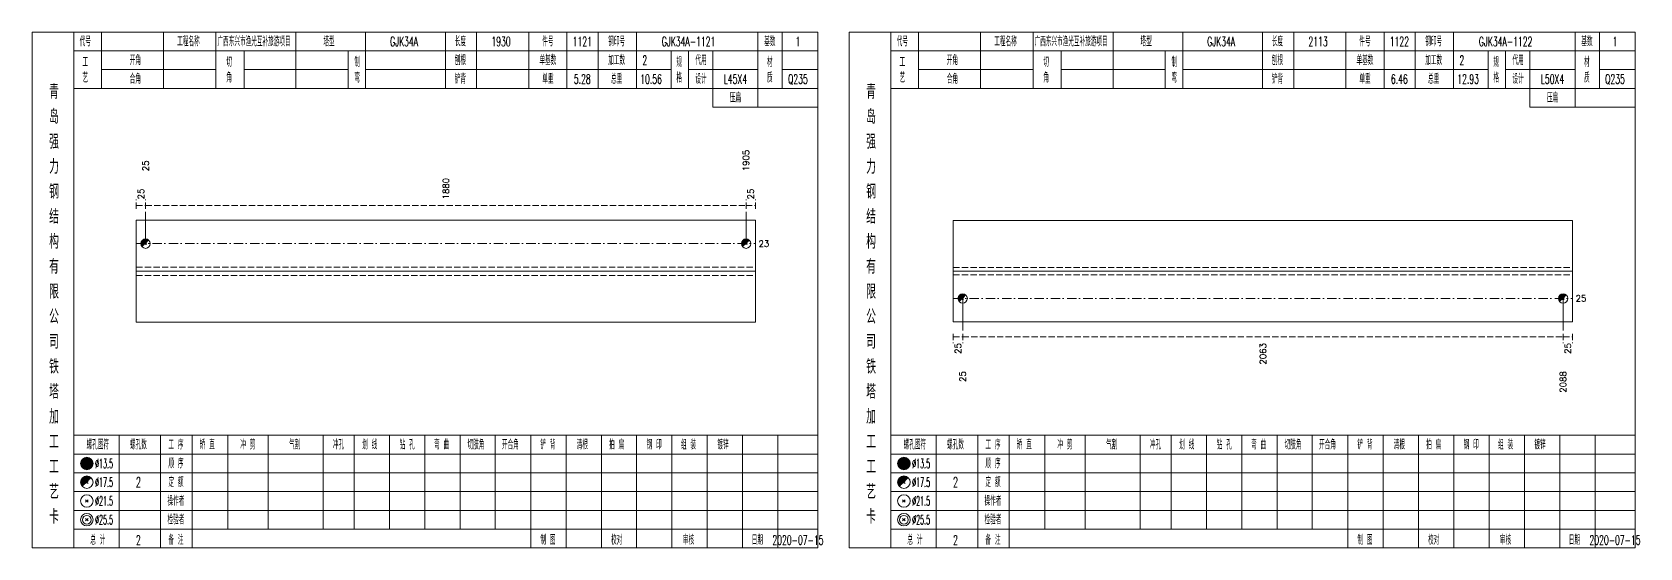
# Model space of a CAD drawing. Extents: x 0 to 2606, y -377 to 6479.
# Drawn here: x 784 to 1299, y 1575 to 1740 of the extents above; entities that cross this region are included whole.
import ezdxf
from ezdxf.enums import TextEntityAlignment as Align

# ---------------------------------------------------------------- set-up
doc = ezdxf.new("R2010")
doc.units = 0
doc.header["$MEASUREMENT"] = 0
doc.linetypes.add('一点画线', pattern=[5.2, 3, -1, 0.2, -1])
doc.linetypes.add('虚线', pattern=[2.75, 2, -0.75])
doc.layers.get('0').update_dxf_attribs({"linetype": 'CONTINUOUS', "lineweight": 25})
doc.layers.add('1', color=7, linetype='CONTINUOUS', lineweight=25)
doc.layers.add('4', color=7, linetype='CONTINUOUS', lineweight=25)
doc.styles.get("Standard").update_dxf_attribs({"font": 'simplex.shx', "width": 0.7, "height": 3, "bigfont": 'gbhzfs.shx'})

msp = doc.modelspace()

# ---------------------------------------------------------------- linework, layer by layer
at = {"color": 8, "linetype": '虚线', "lineweight": 9}
for p, q in [((817.5, 1683.5), (817.5, 1686.5)), ((817.5, 1684.5), (820.5, 1684.5)), ((820.5, 1683.5), (820.5, 1686.5)), ((820.5, 1683.5), (820.5, 1686.5)), ((820.5, 1684.5), (1012.6, 1684.5)), ((1012.6, 1683.5), (1012.6, 1686.5)), ((1012.6, 1683.5), (1012.6, 1686.5)), ((1012.6, 1684.5), (1015.6, 1684.5)), ((1015.6, 1683.5), (1015.6, 1686.5)), ((1078.9, 1643.5), (1078.9, 1640.5)), ((1078.9, 1642.5), (1081.9, 1642.5)), ((1081.9, 1643.5), (1081.9, 1640.5)), ((1081.9, 1643.5), (1081.9, 1640.5)), ((1081.9, 1642.5), (1274, 1642.5)), ((1274, 1643.5), (1274, 1640.5)), ((1274, 1643.5), (1274, 1640.5)), ((1274, 1642.5), (1277, 1642.5)), ((1277, 1643.5), (1277, 1640.5))]:
    msp.add_line(p, q, dxfattribs=at)
at = {"color": 7, "linetype": 'Continuous', "lineweight": 13}
for p, q in [((820.5, 1672.33), (820.5, 1682.5)), ((1012.6, 1672.33), (1012.6, 1682.5)), ((1081.9, 1654.8), (1081.9, 1644.5)), ((1274, 1654.8), (1274, 1644.5))]:
    msp.add_line(p, q, dxfattribs=at)
at = {"color": 7, "linetype": 'Continuous', "lineweight": 18}
for p, q in [((817.5, 1679.83), (817.5, 1647.17)), ((817.5, 1679.83), (1015.6, 1679.83)), ((1015.6, 1679.83), (1015.6, 1647.17)), ((1078.9, 1679.7), (1078.9, 1647.3)), ((1078.9, 1679.7), (1277, 1679.7)), ((1277, 1679.7), (1277, 1647.3)), ((817.5, 1663.5), (1015.6, 1663.5)), ((1078.9, 1663.5), (1277, 1663.5))]:
    msp.add_line(p, q, dxfattribs=at)
at = {"color": 3, "linetype": '一点画线', "lineweight": 13}
for p, q in [((817.5, 1672.33), (1015.6, 1672.33)), ((1078.9, 1654.8), (1277, 1654.8))]:
    msp.add_line(p, q, dxfattribs=at)
at = {"color": 7, "linetype": 'Continuous', "lineweight": 0}
for p, q in [((820.2, 1672.03), (820.8, 1672.63)), ((820.2, 1672.63), (820.8, 1672.03)), ((1012.3, 1672.03), (1012.9, 1672.63)), ((1012.3, 1672.63), (1012.9, 1672.03))]:
    msp.add_line(p, q, dxfattribs=at)
at = {"color": 1, "linetype": '虚线', "lineweight": 18}
for p, q in [((817.5, 1664.83), (1015.6, 1664.83)), ((817.5, 1662.17), (1015.6, 1662.17)), ((1078.9, 1664.7), (1277, 1664.7)), ((1078.9, 1662.3), (1277, 1662.3))]:
    msp.add_line(p, q, dxfattribs=at)
at = {"color": 7, "linetype": 'Continuous', "lineweight": 13}
for centre in [(820.5, 1672.33), (1012.6, 1672.33)]:
    msp.add_circle(centre, 1.5, dxfattribs=at)
for centre, radius in [((820.5, 1672.33), 1.35), ((820.5, 1672.33), 1.2), ((820.5, 1672.33), 1.05), ((820.5, 1672.33), 0.9), ((820.5, 1672.33), 0.75), ((820.5, 1672.33), 0.6), ((820.5, 1672.33), 0.45), ((820.5, 1672.33), 0.3), ((820.5, 1672.33), 0.15), ((1012.6, 1672.33), 1.35), ((1012.6, 1672.33), 1.2), ((1012.6, 1672.33), 1.05), ((1012.6, 1672.33), 0.9), ((1012.6, 1672.33), 0.75), ((1012.6, 1672.33), 0.6), ((1012.6, 1672.33), 0.45), ((1012.6, 1672.33), 0.3), ((1012.6, 1672.33), 0.15)]:
    msp.add_arc(centre, radius, 45, 225, dxfattribs=at)
at = {"layer": '1', "color": 7, "linetype": 'Continuous', "lineweight": 0}
for p, q in [((1081.6, 1654.5), (1082.2, 1655.1)), ((1081.6, 1655.1), (1082.2, 1654.5)), ((1273.7, 1654.5), (1274.3, 1655.1)), ((1273.7, 1655.1), (1274.3, 1654.5))]:
    msp.add_line(p, q, dxfattribs=at)
at = {"layer": '1', "color": 7, "linetype": 'Continuous', "lineweight": 18}
for p, q in [((817.5, 1647.17), (1015.6, 1647.17)), ((1078.9, 1647.3), (1277, 1647.3))]:
    msp.add_line(p, q, dxfattribs=at)
at = {"layer": '1', "color": 7, "linetype": 'Continuous', "lineweight": 13}
for centre in [(1081.9, 1654.8), (1274, 1654.8)]:
    msp.add_circle(centre, 1.5, dxfattribs=at)
for centre, radius in [((1081.9, 1654.8), 1.35), ((1081.9, 1654.8), 1.2), ((1081.9, 1654.8), 1.05), ((1081.9, 1654.8), 0.9), ((1081.9, 1654.8), 0.75), ((1081.9, 1654.8), 0.6), ((1081.9, 1654.8), 0.45), ((1081.9, 1654.8), 0.3), ((1081.9, 1654.8), 0.15), ((1274, 1654.8), 1.35), ((1274, 1654.8), 1.2), ((1274, 1654.8), 1.05), ((1274, 1654.8), 0.9), ((1274, 1654.8), 0.75), ((1274, 1654.8), 0.6), ((1274, 1654.8), 0.45), ((1274, 1654.8), 0.3), ((1274, 1654.8), 0.15)]:
    msp.add_arc(centre, radius, 45, 225, dxfattribs=at)
at = {"layer": '4', "color": 1, "linetype": 'Continuous', "lineweight": 18}
for p, q in [((797.5, 1575), (797.5, 1740)), ((806.4, 1722), (806.4, 1740)), ((826.2, 1722), (826.2, 1740)), ((843, 1722), (843, 1740)), ((868.6, 1722), (868.6, 1740)), ((890.9, 1722), (890.9, 1740)), ((916.4, 1722), (916.4, 1740)), ((926.4, 1722), (926.4, 1740)), ((943.1, 1722), (943.1, 1740)), ((955.3, 1722), (955.3, 1740)), ((965.3, 1722), (965.3, 1740)), ((977.5, 1722), (977.5, 1740)), ((1016.4, 1716), (1016.4, 1740)), ((1024.2, 1722), (1024.2, 1740)), ((1058.9, 1575), (1058.9, 1740)), ((1067.8, 1722), (1067.8, 1740)), ((1087.6, 1722), (1087.6, 1740)), ((1104.4, 1722), (1104.4, 1740)), ((1130, 1722), (1130, 1740)), ((1152.3, 1722), (1152.3, 1740)), ((1177.8, 1722), (1177.8, 1740)), ((1187.8, 1722), (1187.8, 1740)), ((1204.5, 1722), (1204.5, 1740)), ((1216.7, 1722), (1216.7, 1740)), ((1226.7, 1722), (1226.7, 1740)), ((1238.9, 1722), (1238.9, 1740)), ((1277.8, 1716), (1277.8, 1740)), ((1285.6, 1722), (1285.6, 1740)), ((797.5, 1734), (1035.6, 1734)), ((852, 1722), (852, 1734)), ((885.3, 1722), (885.3, 1734)), ((988.6, 1722), (988.6, 1734)), ((994.2, 1722), (994.2, 1734)), ((1002, 1716), (1002, 1734)), ((1058.9, 1734), (1297, 1734)), ((1113.4, 1722), (1113.4, 1734)), ((1146.7, 1722), (1146.7, 1734)), ((1250, 1722), (1250, 1734)), ((1255.6, 1722), (1255.6, 1734)), ((1263.4, 1716), (1263.4, 1734)), ((806.4, 1728), (843, 1728)), ((852, 1728), (885.3, 1728)), ((890.9, 1728), (988.6, 1728)), ((994.2, 1728), (1016.4, 1728)), ((1024.2, 1728), (1035.6, 1728)), ((1067.8, 1728), (1104.4, 1728)), ((1113.4, 1728), (1146.7, 1728)), ((1152.3, 1728), (1250, 1728)), ((1255.6, 1728), (1277.8, 1728)), ((1285.6, 1728), (1297, 1728)), ((797.5, 1722), (1035.6, 1722)), ((1058.9, 1722), (1297, 1722)), ((1002, 1716), (1035.6, 1716)), ((1263.4, 1716), (1297, 1716)), ((797.5, 1611), (1035.6, 1611)), ((812, 1575), (812, 1611)), ((825.3, 1575), (825.3, 1611)), ((835.4, 1575), (835.4, 1611)), ((846.8, 1581), (846.8, 1611)), ((859.7, 1581), (859.7, 1611)), ((877.3, 1581), (877.3, 1611)), ((887.2, 1581), (887.2, 1611)), ((898.5, 1581), (898.5, 1611)), ((909.8, 1581), (909.8, 1611)), ((921.1, 1581), (921.1, 1611)), ((932.3, 1581), (932.3, 1611)), ((943.7, 1581), (943.7, 1611)), ((955, 1581), (955, 1611)), ((966.3, 1581), (966.3, 1611)), ((977.6, 1581), (977.6, 1611)), ((988.9, 1581), (988.9, 1611)), ((1000.2, 1581), (1000.2, 1611)), ((1011.5, 1581), (1011.5, 1611)), ((1022.8, 1581), (1022.8, 1611)), ((1058.9, 1611), (1297, 1611)), ((1073.4, 1575), (1073.4, 1611)), ((1086.7, 1575), (1086.7, 1611)), ((1096.8, 1575), (1096.8, 1611)), ((1108.2, 1581), (1108.2, 1611)), ((1121.1, 1581), (1121.1, 1611)), ((1138.7, 1581), (1138.7, 1611)), ((1148.6, 1581), (1148.6, 1611)), ((1159.9, 1581), (1159.9, 1611)), ((1171.2, 1581), (1171.2, 1611)), ((1182.5, 1581), (1182.5, 1611)), ((1193.7, 1581), (1193.7, 1611)), ((1205.1, 1581), (1205.1, 1611)), ((1216.4, 1581), (1216.4, 1611)), ((1227.7, 1581), (1227.7, 1611)), ((1239, 1581), (1239, 1611)), ((1250.3, 1581), (1250.3, 1611)), ((1261.6, 1581), (1261.6, 1611)), ((1272.9, 1581), (1272.9, 1611)), ((1284.2, 1581), (1284.2, 1611)), ((797.5, 1605), (1035.6, 1605)), ((1058.9, 1605), (1297, 1605)), ((797.5, 1599), (1035.6, 1599)), ((1058.9, 1599), (1297, 1599)), ((797.5, 1593), (1035.6, 1593)), ((1058.9, 1593), (1297, 1593)), ((797.5, 1587), (1035.6, 1587)), ((1058.9, 1587), (1297, 1587)), ((797.5, 1581), (1035.6, 1581)), ((943.7, 1575), (943.7, 1581)), ((955, 1575), (955, 1581)), ((966.3, 1575), (966.3, 1581)), ((977.6, 1575), (977.6, 1581)), ((988.9, 1575), (988.9, 1581)), ((1000.2, 1575), (1000.2, 1581)), ((1011.5, 1575), (1011.5, 1581)), ((1022.8, 1575), (1022.8, 1581)), ((1058.9, 1581), (1297, 1581)), ((1205.1, 1575), (1205.1, 1581)), ((1216.4, 1575), (1216.4, 1581)), ((1227.7, 1575), (1227.7, 1581)), ((1239, 1575), (1239, 1581)), ((1250.3, 1575), (1250.3, 1581)), ((1261.6, 1575), (1261.6, 1581)), ((1272.9, 1575), (1272.9, 1581)), ((1284.2, 1575), (1284.2, 1581))]:
    msp.add_line(p, q, dxfattribs=at)
at = {"layer": '4', "color": 7, "linetype": 'Continuous', "lineweight": 13}
for p, q in [((801.5, 1601.8), (801.9, 1602.2)), ((801.9, 1601.8), (801.5, 1602.2)), ((1062.9, 1601.8), (1063.3, 1602.2)), ((1063.3, 1601.8), (1062.9, 1602.2)), ((801.3, 1589.6), (802.1, 1590.4)), ((802.1, 1589.6), (801.3, 1590.4)), ((1062.7, 1589.6), (1063.5, 1590.4)), ((1063.5, 1589.6), (1062.7, 1590.4)), ((801.3, 1583.6), (802.1, 1584.4)), ((802.1, 1583.6), (801.3, 1584.4)), ((1062.7, 1583.6), (1063.5, 1584.4)), ((1063.5, 1583.6), (1062.7, 1584.4))]:
    msp.add_line(p, q, dxfattribs=at)
at = {"layer": '4', "color": 7, "linetype": 'Continuous', "lineweight": 0}
for p, q in [((801.3, 1595.6), (802.1, 1596.4)), ((801.3, 1596.4), (802.1, 1595.6)), ((1062.7, 1595.6), (1063.5, 1596.4)), ((1062.7, 1596.4), (1063.5, 1595.6))]:
    msp.add_line(p, q, dxfattribs=at)
at = {"layer": '4', "color": 1, "linetype": 'Continuous', "lineweight": 18}
for points in [[(784.2, 1740), (784.2, 1575), (1035.6, 1575), (1035.6, 1740)], [(1045.6, 1740), (1045.6, 1575), (1297, 1575), (1297, 1740)]]:
    msp.add_lwpolyline(points, close=True, dxfattribs=at)
at = {"layer": '4', "color": 7, "linetype": 'Continuous', "lineweight": 13}
for centre, radius in [((801.7, 1602), 2), ((801.7, 1602), 1.8), ((801.7, 1602), 1.6), ((801.7, 1602), 1.4), ((801.7, 1602), 1.2), ((801.7, 1602), 1), ((801.7, 1602), 0.8), ((801.7, 1602), 0.6), ((801.7, 1602), 0.4), ((801.7, 1602), 0.2), ((1063.1, 1602), 2), ((1063.1, 1602), 1.8), ((1063.1, 1602), 1.6), ((1063.1, 1602), 1.4), ((1063.1, 1602), 1.2), ((1063.1, 1602), 1), ((1063.1, 1602), 0.8), ((1063.1, 1602), 0.6), ((1063.1, 1602), 0.4), ((1063.1, 1602), 0.2), ((801.7, 1596), 2), ((1063.1, 1596), 2), ((801.7, 1590), 2), ((1063.1, 1590), 2), ((801.7, 1584), 2), ((801.7, 1584), 1.4), ((1063.1, 1584), 2), ((1063.1, 1584), 1.4)]:
    msp.add_circle(centre, radius, dxfattribs=at)
for centre, radius in [((801.7, 1596), 1.8), ((801.7, 1596), 1.6), ((801.7, 1596), 1.4), ((801.7, 1596), 1.2), ((801.7, 1596), 1), ((801.7, 1596), 0.8), ((801.7, 1596), 0.6), ((801.7, 1596), 0.4), ((801.7, 1596), 0.2), ((1063.1, 1596), 1.8), ((1063.1, 1596), 1.6), ((1063.1, 1596), 1.4), ((1063.1, 1596), 1.2), ((1063.1, 1596), 1), ((1063.1, 1596), 0.8), ((1063.1, 1596), 0.6), ((1063.1, 1596), 0.4), ((1063.1, 1596), 0.2)]:
    msp.add_arc(centre, radius, 45, 225, dxfattribs=at)

# ---------------------------------------------------------------- texts
at = {"color": 7, "linetype": 'Continuous', "lineweight": 13}
for s, p in [('25', (820.5, 1695.5)), ('1905', (1012.6, 1695.5))]:
    msp.add_text(s, height=2, rotation=90, dxfattribs=at).set_placement(p, align=Align.MIDDLE_LEFT)
at = {"color": 8, "linetype": 'Continuous', "lineweight": 9}
for s, p in [('1880', (916.55, 1686.5)), ('25', (819, 1686.5)), ('25', (1014.1, 1686.5))]:
    msp.add_text(s, height=2, rotation=90, dxfattribs=at).set_placement(p, align=Align.MIDDLE_LEFT)
at = {"color": 7, "linetype": 'Continuous', "lineweight": 13}
for s, p in [('23', (1016.6, 1672.33)), ('25', (1278, 1654.8))]:
    msp.add_text(s, height=2, dxfattribs=at).set_placement(p, align=Align.MIDDLE_LEFT)
at = {"color": 8, "linetype": 'Continuous', "lineweight": 9}
for s, p in [('25', (1080.4, 1640.5)), ('2063', (1177.95, 1640.5)), ('25', (1275.5, 1640.5))]:
    msp.add_text(s, height=2, rotation=90, dxfattribs=at).set_placement(p, align=Align.MIDDLE_RIGHT)
at = {"layer": '1', "color": 7, "linetype": 'Continuous', "lineweight": 13}
for s, p in [('25', (1081.9, 1631.5)), ('2088', (1274, 1631.5))]:
    msp.add_text(s, height=2, rotation=90, dxfattribs=at).set_placement(p, align=Align.MIDDLE_RIGHT)
at = {"layer": '4', "color": 1, "linetype": 'Continuous', "lineweight": 13}
for s, height, width, p in [('代号', 3, 0.6, (801.2, 1737)), ('工程名称', 3, 0.6, (834.2, 1737)), ('广西东兴市渔光互补旅游项目', 3, 0.6, (855.2, 1737)), ('塔型', 3, 0.6, (879.2, 1737)), ('GJK34A', 3, 0.6, (903.2, 1737)), ('长度', 3, 0.6, (921.2, 1737)), ('1930', 3, 0.6, (934.2, 1737)), ('件号', 3, 0.6, (949.2, 1737)), ('1121', 3, 0.6, (960.2, 1737)), ('钢印号', 3, 0.6, (971.2, 1737)), ('GJK34A-1121', 3, 0.6, (994.2, 1737)), ('基数', 3, 0.6, (1020.2, 1737)), ('1', 3, 0.6, (1029.2, 1737)), ('代号', 3, 0.6, (1062.6, 1737)), ('工程名称', 3, 0.6, (1095.6, 1737)), ('广西东兴市渔光互补旅游项目', 3, 0.6, (1116.6, 1737)), ('塔型', 3, 0.6, (1140.6, 1737)), ('GJK34A', 3, 0.6, (1164.6, 1737)), ('长度', 3, 0.6, (1182.6, 1737)), ('2113', 3, 0.6, (1195.6, 1737)), ('件号', 3, 0.6, (1210.6, 1737)), ('1122', 3, 0.6, (1221.6, 1737)), ('钢印号', 3, 0.6, (1232.6, 1737)), ('GJK34A-1122', 3, 0.6, (1255.6, 1737)), ('基数', 3, 0.6, (1281.6, 1737)), ('1', 3, 0.6, (1290.6, 1737)), ('工', 3, 0.6, (801.2, 1730.4)), ('开角', 3, 0.6, (817.2, 1731)), ('切', 3, 0.6, (847.2, 1730.4)), ('制', 3, 0.6, (888.2, 1730.4)), ('刨根', 3, 0.6, (921.2, 1731)), ('单基数', 3, 0.6, (949.2, 1731)), ('加工数', 3, 0.6, (971.2, 1731)), ('2', 3, 0.6, (980.2, 1731)), ('规', 3, 0.6, (991.2, 1730.4)), ('代用', 3, 0.6, (998.2, 1731)), ('材', 3, 0.6, (1020.2, 1730.4)), ('工', 3, 0.6, (1062.6, 1730.4)), ('开角', 3, 0.6, (1078.6, 1731)), ('切', 3, 0.6, (1108.6, 1730.4)), ('制', 3, 0.6, (1149.6, 1730.4)), ('刨根', 3, 0.6, (1182.6, 1731)), ('单基数', 3, 0.6, (1210.6, 1731)), ('加工数', 3, 0.6, (1232.6, 1731)), ('2', 3, 0.6, (1241.6, 1731)), ('规', 3, 0.6, (1252.6, 1730.4)), ('代用', 3, 0.6, (1259.6, 1731)), ('材', 3, 0.6, (1281.6, 1730.4)), ('青', 4.6, 0.8, (791.2, 1721)), ('艺', 3, 0.6, (801.2, 1725.4)), ('合角', 3, 0.6, (817.2, 1725)), ('角', 3, 0.6, (847.2, 1725.4)), ('弯', 3, 0.6, (888.2, 1725.4)), ('铲背', 3, 0.6, (921.2, 1725)), ('单重', 3, 0.6, (949.2, 1725)), ('5.28', 3, 0.6, (960.2, 1725)), ('总重', 3, 0.6, (971.2, 1725)), ('10.56', 3, 0.6, (982.2, 1725)), ('格', 3, 0.6, (991.2, 1725.4)), ('设计', 3, 0.6, (998.2, 1725)), ('L45X4', 3, 0.6, (1009.2, 1725)), ('质', 3, 0.6, (1020.2, 1725.4)), ('Q235', 3, 0.6, (1029.2, 1725)), ('青', 4.6, 0.8, (1052.6, 1721)), ('艺', 3, 0.6, (1062.6, 1725.4)), ('合角', 3, 0.6, (1078.6, 1725)), ('角', 3, 0.6, (1108.6, 1725.4)), ('弯', 3, 0.6, (1149.6, 1725.4)), ('铲背', 3, 0.6, (1182.6, 1725)), ('单重', 3, 0.6, (1210.6, 1725)), ('6.46', 3, 0.6, (1221.6, 1725)), ('总重', 3, 0.6, (1232.6, 1725)), ('12.93', 3, 0.6, (1243.6, 1725)), ('格', 3, 0.6, (1252.6, 1725.4)), ('设计', 3, 0.6, (1259.6, 1725)), ('L50X4', 3, 0.6, (1270.6, 1725)), ('质', 3, 0.6, (1281.6, 1725.4)), ('Q235', 3, 0.6, (1290.6, 1725)), ('压扁', 3, 0.6, (1009.2, 1719)), ('压扁', 3, 0.6, (1270.6, 1719)), ('岛', 4.6, 0.8, (791.2, 1713)), ('岛', 4.6, 0.8, (1052.6, 1713)), ('强', 4.6, 0.8, (791.2, 1705)), ('强', 4.6, 0.8, (1052.6, 1705)), ('力', 4.6, 0.8, (791.2, 1697)), ('力', 4.6, 0.8, (1052.6, 1697)), ('钢', 4.6, 0.8, (791.2, 1689)), ('钢', 4.6, 0.8, (1052.6, 1689)), ('结', 4.6, 0.8, (791.2, 1681)), ('结', 4.6, 0.8, (1052.6, 1681)), ('构', 4.6, 0.8, (791.2, 1673)), ('构', 4.6, 0.8, (1052.6, 1673)), ('有', 4.6, 0.8, (791.2, 1665)), ('有', 4.6, 0.8, (1052.6, 1665)), ('限', 4.6, 0.8, (791.2, 1657)), ('限', 4.6, 0.8, (1052.6, 1657)), ('公', 4.6, 0.8, (791.2, 1649)), ('公', 4.6, 0.8, (1052.6, 1649)), ('司', 4.6, 0.8, (791.2, 1641)), ('司', 4.6, 0.8, (1052.6, 1641)), ('铁', 4.6, 0.8, (791.2, 1633)), ('铁', 4.6, 0.8, (1052.6, 1633)), ('塔', 4.6, 0.8, (791.2, 1625)), ('塔', 4.6, 0.8, (1052.6, 1625)), ('加', 4.6, 0.8, (791.2, 1617)), ('加', 4.6, 0.8, (1052.6, 1617)), ('工', 4.6, 0.8, (791.2, 1609)), ('工', 4.6, 0.8, (1052.6, 1609)), ('螺孔图符', 3, 0.6, (805.2, 1608)), ('螺孔数', 3, 0.6, (818.2, 1608)), ('工 序', 3, 0.6, (830.2, 1608)), ('矫 直', 3, 0.6, (840.2, 1608)), ('冲 剪', 3, 0.6, (853.2, 1608)), ('气割', 3, 0.6, (868.2, 1608)), ('冲孔', 3, 0.6, (882.2, 1608)), ('划 线', 3, 0.6, (892.2, 1608)), ('钻 孔', 3, 0.6, (904.2, 1608)), ('弯 曲', 3, 0.6, (915.2, 1608)), ('切肢角', 3, 0.6, (926.2, 1608)), ('开合角', 3, 0.6, (937.2, 1608)), ('铲 背', 3, 0.6, (949.2, 1608)), ('清根', 3, 0.6, (960.2, 1608)), ('拍 扁', 3, 0.6, (971.2, 1608)), ('钢 印', 3, 0.6, (983.2, 1608)), ('组 装', 3, 0.6, (994.2, 1608)), ('镀锌', 3, 0.6, (1005.2, 1608)), ('螺孔图符', 3, 0.6, (1066.6, 1608)), ('螺孔数', 3, 0.6, (1079.6, 1608)), ('工 序', 3, 0.6, (1091.6, 1608)), ('矫 直', 3, 0.6, (1101.6, 1608)), ('冲 剪', 3, 0.6, (1114.6, 1608)), ('气割', 3, 0.6, (1129.6, 1608)), ('冲孔', 3, 0.6, (1143.6, 1608)), ('划 线', 3, 0.6, (1153.6, 1608)), ('钻 孔', 3, 0.6, (1165.6, 1608)), ('弯 曲', 3, 0.6, (1176.6, 1608)), ('切肢角', 3, 0.6, (1187.6, 1608)), ('开合角', 3, 0.6, (1198.6, 1608)), ('铲 背', 3, 0.6, (1210.6, 1608)), ('清根', 3, 0.6, (1221.6, 1608)), ('拍 扁', 3, 0.6, (1232.6, 1608)), ('钢 印', 3, 0.6, (1244.6, 1608)), ('组 装', 3, 0.6, (1255.6, 1608)), ('镀锌', 3, 0.6, (1266.6, 1608)), ('工', 4.6, 0.8, (791.2, 1601)), ('%%C13.5', 3, 0.5, (807.2, 1602)), ('顺 序', 3, 0.6, (830.2, 1602)), ('工', 4.6, 0.8, (1052.6, 1601)), ('%%C13.5', 3, 0.5, (1068.6, 1602)), ('顺 序', 3, 0.6, (1091.6, 1602)), ('艺', 4.6, 0.8, (791.2, 1593)), ('%%C17.5', 3, 0.5, (807.2, 1596)), ('2', 3.2, 0.6, (818.2, 1596)), ('定 额', 3, 0.6, (830.2, 1596)), ('艺', 4.6, 0.8, (1052.6, 1593)), ('%%C17.5', 3, 0.5, (1068.6, 1596)), ('2', 3.2, 0.6, (1079.6, 1596)), ('定 额', 3, 0.6, (1091.6, 1596)), ('%%C21.5', 3, 0.5, (807.2, 1590)), ('操作者', 3, 0.6, (830.2, 1590)), ('%%C21.5', 3, 0.5, (1068.6, 1590)), ('操作者', 3, 0.6, (1091.6, 1590)), ('卡', 4.6, 0.8, (791.2, 1585)), ('%%C25.5', 3, 0.5, (807.2, 1584)), ('检验者', 3, 0.6, (830.2, 1584)), ('卡', 4.6, 0.8, (1052.6, 1585)), ('%%C25.5', 3, 0.5, (1068.6, 1584)), ('检验者', 3, 0.6, (1091.6, 1584)), ('总 计', 3, 0.6, (805.2, 1577.5)), ('备 注', 3, 0.6, (830.2, 1577.5)), ('制 图', 3, 0.6, (949.2, 1577.5)), ('校对', 3, 0.6, (971.2, 1577.5)), ('审核', 3, 0.6, (994.2, 1577.5)), ('日期', 3, 0.6, (1016.2, 1577.5)), ('总 计', 3, 0.6, (1066.6, 1577.5)), ('备 注', 3, 0.6, (1091.6, 1577.5)), ('制 图', 3, 0.6, (1210.6, 1577.5)), ('校对', 3, 0.6, (1232.6, 1577.5)), ('审核', 3, 0.6, (1255.6, 1577.5)), ('日期', 3, 0.6, (1277.6, 1577.5)), ('2', 3, 0.6, (818.2, 1577.5)), ('2020-07-15', 3, 0.6, (1029.2, 1577.5)), ('2', 3, 0.6, (1079.6, 1577.5)), ('2020-07-15', 3, 0.6, (1290.6, 1577.5))]:
    msp.add_text(s, height=height, dxfattribs=dict(at, width=width)).set_placement(p, align=Align.MIDDLE_CENTER)

doc.saveas('drawing.dxf')
